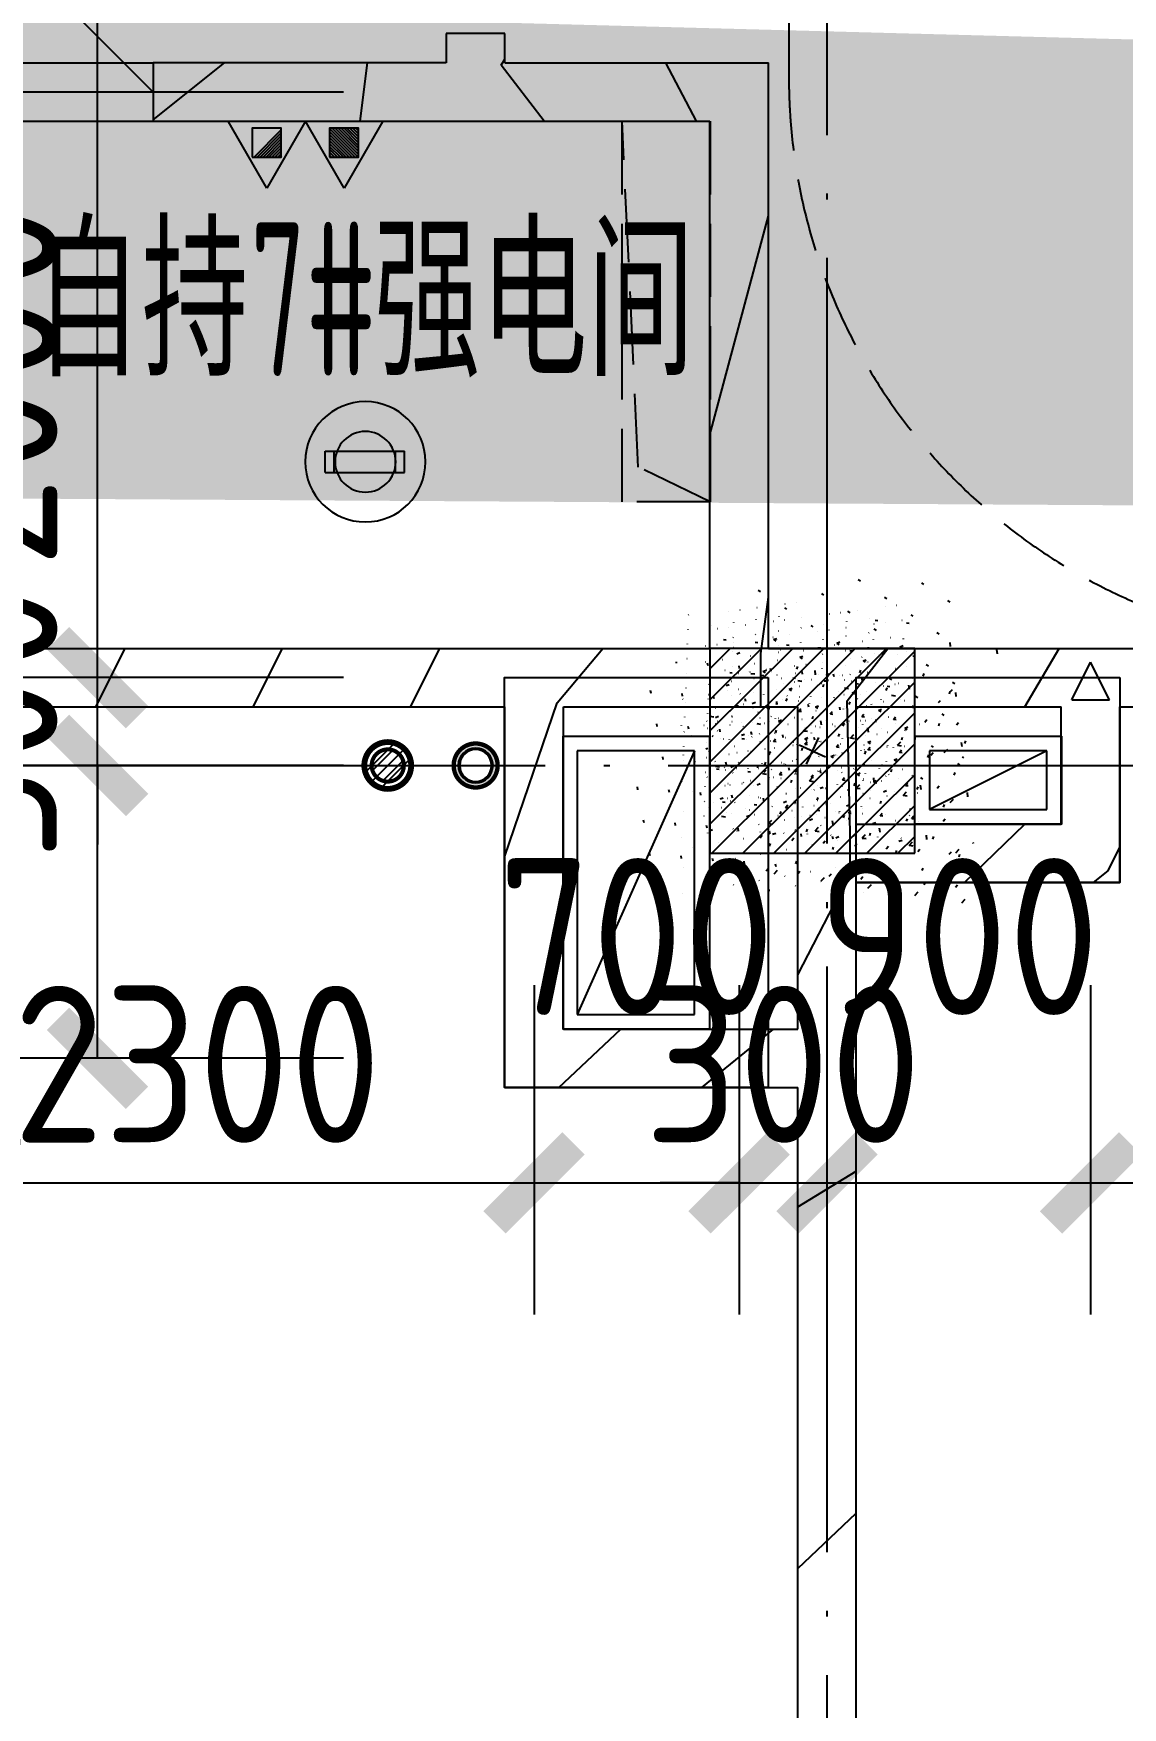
# Model space of a CAD drawing. Header units: inches. Extents: x 0 to 1813292486, y 0 to 3473589894.
# Drawn here: x 600554377 to 600558095, y 3473209201 to 3473214918 of the extents above; entities that cross this region are included whole.
import ezdxf
from ezdxf.enums import TextEntityAlignment as Align
from ezdxf.xclip import XClip

# ---------------------------------------------------------------- set-up
doc = ezdxf.new("R2010")
doc.units = ezdxf.units.IN
doc.header["$LTSCALE"] = 1000
doc.header["$MEASUREMENT"] = 0
doc.header["$XCLIPFRAME"] = 2
for name, pattern in [('AX-MALL-GIRD-200$0$DOTE', [2.4200000000000004, 2, -0.2, 0.02, -0.2]), ('AX-MALL-WALL-P02-QT$0$DASH', [0.35, 0.25, -0.1]), ('AX-MALL-WALL-P02-QT$0$DOTE', [2.4200000000000004, 2, -0.2, 0.02, -0.2]), ('EX-MALL-2F-DBKD$0$DASH', [0.35, 0.25, -0.1]), ('PX-MALL-P02-LG$0$CONTINOUS', [0])]:
    doc.linetypes.add(name, pattern=pattern)
for name, color, linetype in [('A-Anno-Note', 241, 'Continuous'), ('AX-MALL-DIM-P02$0$A-Anno-Dims', 3, 'Continuous'), ('AX-MALL-DIM-P02$0$A-Detl-Thin', 131, 'Continuous'), ('AX-MALL-GIRD-200$0$A-Grid', 222, 'AX-MALL-GIRD-200$0$DOTE'), ('AX-MALL-P02-200$0$A-Anno-Note', 241, 'Continuous'), ('AX-MALL-WALL-P02$0$A-Anno-Note', 241, 'Continuous'), ('AX-MALL-WALL-P02-QT$0$_T_S__T_ELEV_A-STRS', 7, 'Continuous'), ('AX-MALL-WALL-P02-QT$0$A-Anno-Note', 241, 'Continuous'), ('AX-MALL-WALL-P02-QT$0$A-Detl-Patt', 8, 'Continuous'), ('AX-MALL-WALL-P02-QT$0$A-Detl-Thin', 131, 'Continuous'), ('AX-MALL-WALL-P02-QT$0$A-Strs', 151, 'Continuous'), ('AX-MALL-WALL-P02-QT$0$A-Wall', 2, 'Continuous'), ('AX-MALL-WALL-P02-QT$0$A-Wall-Patt', 13, 'Continuous'), ('AX-MALL-WALL-P02-QT$0$A-Wind', 4, 'Continuous'), ('AX-MALL-WORD-P02$0$A-Anno-Note', 241, 'Continuous'), ('AX-MALL-ZTKD-P02$0$A-Anno-Note', 241, 'Continuous'), ('EX-MALL-2F-DBKD$0$0电井顶板开洞', 7, 'Continuous'), ('MX-MALL-P02-LG$0$M-VT-DUCT-FLG', 40, 'Continuous'), ('MX-MALL-P02-LG$0$M-VT-DUCT-KED', 170, 'Continuous'), ('MX-MALL-P02-LG$0$M-VT-DUCT-SAD', 90, 'Continuous'), ('PX-MALL-P02-LG$0$P-Drain-Fldr', 4, 'Continuous'), ('PX-MALL-P02-LG$0$P-Drain-Fldr-ARCH', 161, 'Continuous'), ('PX-MALL-P02-LG$0$P-Drain-Fldr-W100', 4, 'Continuous'), ('PX-MALL-P02-LG$0$P-Drain-Fldr-W50', 4, 'Continuous'), ('PX-MALL-P02-LG$0$P-Exsh', 31, 'Continuous'), ('PX-MALL-P02-LG$0$P-Pipe-Risr', 7, 'Continuous'), ('PX-MALL-P02-LG$0$P-Pipe-Risr-Arch', 6, 'Continuous'), ('PX-MALL-P02-LG$0$P-Pipe-Risr-W100', 6, 'Continuous'), ('PX-MALL-P02-LG$0$P-Pipe-Risr-W50', 6, 'Continuous'), ('PX-MALL-P02-LG$0$P-Sewr-Pipe', 123, 'PX-MALL-P02-LG$0$CONTINOUS'), ('PX-MALL-P02-LG$0$PX-DSY-一层平面图$0$PX-B-P01$0$P-Gass-Anno', 41, 'Continuous'), ('SX-MALL-WALL-L-1F~2F$0$S-COLU', 30, 'Continuous'), ('SX-MALL-WALL-L-1F~2F$0$S-PATT-WALL', 83, 'Continuous'), ('SX-MALL-WALL-L-1F~2F$0$单形心', 4, 'Continuous')]:
    doc.layers.add(name, color=color, linetype=linetype)
doc.layers.add('MX-MALL-P02-LG$0$M-AUX-TO-ARCH', color=1, linetype='Continuous', plot=False)
doc.styles.add('AX-MALL-DIM-P02$0$_TCH_DIM_T3', font='gbenor.shx')
doc.styles.add('AX-MALL-WORD-P02$0$STANDARD', font='gbenor.shx', dxfattribs={"bigfont": 'gbcbig.shx'})
doc.styles.add('PX-MALL-P02-LG$0$jzfz', font='gbenor.shx', dxfattribs={"bigfont": 'gbcbig.shx'})
doc.dimstyles.new('AX-MALL-DIM-P02$0$_TCH_ARCH&&180', dxfattribs={"dimtxt": 535.5, "dimasz": 270, "dimexe": 450, "dimexo": 450, "dimgap": 137.25, "dimtad": 1, "dimdec": 0, "dimzin": 0, "dimdsep": 46, "dimtxsty": 'AX-MALL-DIM-P02$0$_TCH_DIM_T3', "dimblk": 'AX-MALL-DIM-P02$0$_ArchTick', "dimcen": 0.09, "dimclrt": 7, "dimazin": 2, "dimtfac": 1, "dimtdec": 0, "dimtix": 1, "dimtmove": 2, "dimatfit": 3, "dimfxl": 500, "dimtolj": 1, "dimtzin": 0, "dimarcsym": 0})
pattern_1 = [(45, (0, 359.0227), (-353.55353201463, 353.55353201463), [])]

# ---------------------------------------------------------------- blocks, each defined once
blk = doc.blocks.new('AX-MALL-WORD-P02')
at = {"layer": 'AX-MALL-WORD-P02$0$A-Anno-Note', "style": 'AX-MALL-WORD-P02$0$STANDARD'}
for s, p in [('自持', (600359827.2561221, 3473082357.867791)), ('强电间', (600360911.6864264, 3473081953.885682))]:
    blk.add_text(s, height=506.3829787234042, rotation=339.5681613092015, dxfattribs=at).set_placement(p)
at = {"layer": 'AX-MALL-WORD-P02$0$A-Anno-Note', "style": 'AX-MALL-WORD-P02$0$STANDARD', "width": 0.6}
blk.add_text('7#', height=525, rotation=339.5681613092015, dxfattribs=at).set_placement((600360518.1094048, 3473082100.504671))
blk = doc.blocks.new('AX-MALL-GIRD-200')
at = {"layer": 'AX-MALL-GIRD-200$0$A-Grid'}
for p, q in [((600393760.0267293, 3473165698.299957), (600355030.4877801, 3473061734.572876)), ((600218521.0220362, 3473133579.090285), (600576417.0261351, 3473000252.327003))]:
    blk.add_line(p, q, dxfattribs=at)
blk = doc.blocks.new('AX-MALL-WALL-P02-QT$0$tj')
at = {"layer": 'AX-MALL-WALL-P02-QT$0$A-Detl-Patt'}
h = blk.add_hatch(dxfattribs=at)
h.set_pattern_fill('STEEL', color=256, scale=100.0000000000001, angle=50.43183869082386)
h.set_pattern_definition([(75.00000000004839, (-14278.19445574284, 156289.8254051208), (-153.3407249234246, 41.08752340989569), []), (75.00000000004839, (-14317.88195610046, 156358.5661673546), (-153.3407249234246, 41.08752340989569), [])])
edge = h.paths.add_edge_path()
edge.add_line((88101.273016572, 47666.64152574539), (87883.93542659283, 47459.84604215622))
edge.add_line((87883.93542659283, 47459.84604215622), (91571.54751467705, 43584.64122533798))
edge.add_arc((262949.389629302, 558937.705083496), 543101.4133620498, 251.6057364187558, 260.0288666978238)
edge.add_arc((172180.8466627672, -2862.146247219684), 27099.9982179492, 64.7128659603706, 96.9316049602786, ccw=False)
edge.add_arc((262948.9730309481, 558936.3205539446), 543099.9677998082, 261.6155114784545, 271.7251478115656)
edge.add_line((279298.9759148359, 16082.51663446426), (279298.9759315252, 16382.65274763107))
edge.add_arc((262948.9742454757, 558936.3204835369), 542799.9676941936, 261.62020364125146, 271.7261014454634, ccw=False)
edge.add_arc((172180.8456921196, -2862.14609140989), 27400.00151046549, 64.80631838577902, 96.83815911678944)
edge.add_arc((262949.394896181, 558937.7037490648), 542801.4137571028, 251.6136389015772, 260.02417327084333, ccw=False)
edge.add_line((91737.26096642017, 43845.69257831573), (88101.273016572, 47666.64152574539))
blk = doc.blocks.new('SX-MALL-WALL-L-1F~2F$0$BANWANG_XINGXIN')
at = {"color": 0}
for points in [[(0.7071067811865476, 0.7071067811865475), (-0.7071067811865477, -0.7071067811865475)], [(-0.7071067811865475, 0.7071067811865476), (0.7071067811865474, -0.7071067811865477)]]:
    blk.add_lwpolyline(points, dxfattribs=at)
blk = doc.blocks.new('SX-MALL-WALL-L-1F~2F')
at = {"layer": 'SX-MALL-WALL-L-1F~2F$0$S-PATT-WALL'}
h = blk.add_hatch(dxfattribs=at)
h.set_pattern_fill('钢筋混凝土', color=256, scale=15, pattern_type=2)
h.set_pattern_definition([(24.56816131876918, (600332848.5159376, 3473133887.589986), (-31.18316060756021, 68.21004687377882), []), (29.56816131876925, (600332848.5159376, 3473133887.589986), (97.53445422577846, -46.37920049590846), [11.25, -123.75]), (334.5681613187692, (600332848.5159376, 3473133887.589986), (19.88439775835759, 112.9961142864107), [9, -99]), (80.01956131876923, (600332856.6438087, 3473133883.725054), (117.4189029535321, 66.61682170576017), [9.5610285, -105.1713168]), (25.75236131876919, (600332858.9887226, 3473133915.702631), (141.3476152674957, -79.15081590010527), [16.87499999999951, -185.6249999999961]), (76.20376131876925, (600332870.7676862, 3473133909.106722), (182.3878362713222, 87.98253900728311), [14.3415432, -157.75695]), (330.7523613187692, (600332858.9887226, 3473133915.702631), (182.387767611897, 87.98268144025062), [13.49999999999976, -148.4999999999961]), (0.5681613187692669, (600332870.4268485, 3473133903.438077), (62.82047321120105, -87.84980446922418), [11.25, -123.75]), (305.5681613187692, (600332870.4268485, 3473133903.438077), (72.17288940056439, 89.18848105901375), [9, -99]), (51.01956131876926, (600332875.6618832, 3473133896.117257), (134.9933625470349, 1.33857134020591), [9.5610285, -105.1713168]), (17.06816131876921, (600332848.5159376, 3473133887.589986), (19.14085714793764, 46.15589493924091), [0.75, -97.8, 0.75, -100.5, 0.75, -99.375]), (347.0681613187692, (600332848.5159376, 3473133887.589986), (57.63084699394109, 41.66442757030211), [0.75, -57.3, 0.75, -95.55, 0.75, -37.875]), (307.0681613187692, (600332817.1703391, 3473133899.267141), (73.85474001336534, -31.12342331039777), [0.75, -37.5, 0.75, -117, 0.75, -155.25]), (297.0681613187692, (600332803.1140169, 3473133904.503534), (87.2164167648191, -16.46683781742514), [0.75, -48.75, 0.75, -77.69999999999999, 0.75, -110.25])])
h.paths.add_polyline_path([(600362073.6016212, 3473079781.40147), (600362317.9666032, 3473080437.363173), (600361662.0049003, 3473080681.728155), (600361417.6399182, 3473080025.766452)])
at = {"layer": 'SX-MALL-WALL-L-1F~2F$0$S-COLU'}
blk.add_lwpolyline([(600362073.6016212, 3473079781.40147), (600362317.9666032, 3473080437.363173), (600361662.0049003, 3473080681.728155), (600361417.6399182, 3473080025.766452)], close=True, dxfattribs=at)
at = {"layer": 'SX-MALL-WALL-L-1F~2F$0$单形心', "xscale": 50, "yscale": 50, "zscale": 50}
blk.add_blockref('SX-MALL-WALL-L-1F~2F$0$BANWANG_XINGXIN', (600361867.8032607, 3473080231.564812), dxfattribs=at)
blk = doc.blocks.new('SX-MALL-WALL-L-2F~3F')
ref = blk.add_blockref('SX-MALL-WALL-L-1F~2F', (0, 0))
XClip(ref).set_block_clipping_path([(600349769.7341375, 3473074679.418533), (600357001.7302529, 3473071985.287766), (600356499.8725733, 3473070638.124951), (600359302.5086629, 3473069594.060767), (600362345.1765132, 3473077761.653201), (600381551.4312518, 3473070606.759726), (600391553.7259278, 3473066880.611454), (600387749.827644, 3473056669.608357), (600391632.1759799, 3473055223.319679), (600395635.5522461, 3473065969.791956), (600406982.2408491, 3473061742.817497), (600403058.8006672, 3473051210.921831), (600412723.2437257, 3473047610.6332), (600445093.3740637, 3473134503.466942), (600393055.2444371, 3473153889.197227), (600387463.4997383, 3473138878.984498), (600380158.3525343, 3473141600.366193), (600382830.751978, 3473148774.027779), (600388210.8522022, 3473146769.782572), (600390696.2253517, 3473153441.399696), (600277474.697425, 3473195619.741203), (600273446.9822528, 3473184807.934726), (600257129.111771, 3473190886.82031), (600241575.9633431, 3473149136.690594), (600258197.8999482, 3473142944.531458), (600255239.7303221, 3473135003.762026), (600263182.3271956, 3473132044.911624), (600260741.6763649, 3473125493.34496), (600269350.4970673, 3473122286.306632), (600271511.1407766, 3473128086.235537), (600286270.1853781, 3473122588.058336), (600284109.5416689, 3473116788.129431), (600282580.7823727, 3473112684.400902), (600291840.7574171, 3473109234.788475), (600290827.7957876, 3473106515.642598), (600293360.405141, 3473105572.171298), (600294731.2544166, 3473109252.0137), (600323175.4764534, 3473098655.706329), (600321336.3302773, 3473093718.790065), (600344750.773286, 3473084996.222976), (600341987.4689643, 3473077578.540671), (600344583.6790427, 3473076611.376234), (600346015.5062013, 3473080454.904757), (600351201.5612961, 3473078522.947055)])
blk = doc.blocks.new('SX-MALL-WALL-2F~3F')
blk.add_blockref('SX-MALL-WALL-L-2F~3F', (0, 0))
blk = doc.blocks.new('MX-MALL-P02-LG$0$YHJJ-P02')
at = {"layer": 'MX-MALL-P02-LG$0$M-AUX-TO-ARCH'}
for points in [[(-36759.70911109447, -63400.04385662079), (-36759.70911622047, -64800.00015974045), (-37659.70911538601, -64800.00016212463), (-37659.7091152668, -63400.04385995865)], [(-35558.95178580284, -63400.00013828278), (-35558.95179033279, -64100.00013971329), (-36458.95178759098, -64100.00014019012), (-36458.9517891407, -63400.00014162064)], [(-36959.70911228657, -63600.04385757446), (-36959.70911169052, -64600.00016021729), (-37459.70911085606, -64600.00016212463), (-37459.70911371708, -63600.04385662079)], [(-35758.95178771019, -63600.00014019012), (-35758.95178854465, -63900.00013875961), (-36258.95178866386, -63900.00014066696), (-36258.95178949833, -63600.00013923645)]]:
    blk.add_lwpolyline(points, close=True, dxfattribs=at)
at = {"layer": 'MX-MALL-P02-LG$0$M-VT-DUCT-FLG'}
for p, q in [((-37011.46648409341, -63650.08818540585), (-37411.46648666885, -64550.08818426121)), ((-35808.95178893964, -63650.00013820804), (-36208.95178886491, -63850.00013835751))]:
    blk.add_line(p, q, dxfattribs=at)
at = {"layer": 'MX-MALL-P02-LG$0$M-VT-DUCT-KED'}
for p, q in [((-37411.46648409341, -63650.08818426121), (-37411.46648666885, -64550.08818426121)), ((-37011.46648409341, -63650.08818540585), (-37411.46648409341, -63650.08818426121)), ((-37011.46648666885, -64550.08818540585), (-37011.46648409341, -63650.08818540585)), ((-35808.95178893964, -63650.00013820804), (-36208.95178893964, -63650.00013835751)), ((-36208.95178893964, -63650.00013835751), (-36208.95178886491, -63850.00013835751)), ((-35808.95178886491, -63850.00013820804), (-35808.95178893964, -63650.00013820804)), ((-36208.95178886491, -63850.00013835751), (-35808.95178886491, -63850.00013820804)), ((-37411.46648666885, -64550.08818426121), (-37011.46648666885, -64550.08818540585))]:
    blk.add_line(p, q, dxfattribs=at)
blk = doc.blocks.new('MX-MALL-P02-LG')
at = {"layer": 'MX-MALL-P02-LG$0$M-VT-DUCT-SAD', "rotation": 339.5681613187875}
blk.add_blockref('MX-MALL-P02-LG$0$YHJJ-P02', (600418393.5374048, 3473127097.242905), dxfattribs=at)
blk = doc.blocks.new('EX-MALL-2F-DBKD')
at = {"layer": 'EX-MALL-2F-DBKD$0$0电井顶板开洞', "linetype": 'EX-MALL-2F-DBKD$0$DASH'}
blk.add_lwpolyline([(600361556.1605457, 3473081254.776308), (600362009.9816103, 3473082472.990757), (600362291.1080228, 3473082368.26282), (600361837.2869573, 3473081150.048372)], close=True, dxfattribs=at)
blk.add_lwpolyline([(600361837.2869573, 3473081150.048372), (600361649.3464652, 3473081347.395862), (600362009.9816103, 3473082472.990757)], dxfattribs=at)
blk = doc.blocks.new('AX-MALL-WALL-P02-QT$0$$DorLib2D$00000114')
at = {"color": 0}
blk.add_line((0.4999999999999964, 3.552713678800501e-15), (-0.2071067811864751, 0.7071067811864857), dxfattribs=at)
blk.add_arc((0.5000000000013856, -1.154631945610163e-12), 1.000000000001696, 135, 180, dxfattribs=at)
blk = doc.blocks.new('AX-MALL-WALL-P02-QT')
at = {"layer": 'AX-MALL-WALL-P02-QT$0$A-Wall-Patt'}
h = blk.add_hatch(dxfattribs=at)
h.set_pattern_fill('普通砖', color=256, scale=200, style=0)
h.set_pattern_definition(pattern_1)
h.paths.add_polyline_path([(600361516.8112359, 3473082870.088006), (600360579.7230879, 3473083219.180838), (600360509.9045217, 3473083031.763209), (600361540.7014842, 3473082647.761094), (600361587.2471951, 3473082772.706179)])
h = blk.add_hatch(dxfattribs=at)
h.set_pattern_fill('普通砖', color=256, scale=200, style=0)
h.set_pattern_definition(pattern_1)
h.paths.add_polyline_path([(600361704.2288651, 3473082800.26944), (600361739.1381481, 3473082893.978254), (600361551.7205188, 3473082963.79682), (600361516.8112359, 3473082870.088006), (600361587.2471951, 3473082772.70618)])
h = blk.add_hatch(dxfattribs=at)
h.set_pattern_fill('普通砖', color=256, scale=200, style=0)
h.set_pattern_definition(pattern_1)
h.paths.add_polyline_path([(600361587.2471951, 3473082772.70618), (600361540.7014842, 3473082647.761094), (600362290.3720014, 3473082368.486828), (600362547.608197, 3473082486.085891), (600361704.2288651, 3473082800.26944)])
h = blk.add_hatch(dxfattribs=at)
h.set_pattern_fill('普通砖', color=256, scale=200, style=0)
h.set_pattern_definition(pattern_1)
h.paths.add_polyline_path([(600361732.4408631, 3473080584.346337), (600361849.4225332, 3473080611.909597), (600362547.608197, 3473082486.085891), (600362290.3720014, 3473082368.486828), (600361662.0049039, 3473080681.728163)])
h = blk.add_hatch(dxfattribs=at)
h.set_pattern_fill('普通砖', color=256, scale=200, style=0)
h.set_pattern_definition(pattern_1)
h.paths.add_polyline_path([(600358921.176423, 3473081631.624832), (600358874.6307119, 3473081506.679746), (600360936.224635, 3473080738.675516), (600361053.206305, 3473080766.238776), (600361099.7520158, 3473080891.183862), (600359038.158093, 3473081659.188092)])
h = blk.add_hatch(dxfattribs=at)
h.set_pattern_fill('普通砖', color=256, scale=200, style=0)
h.set_pattern_definition(pattern_1)
h.paths.add_polyline_path([(600361053.206305, 3473080766.238776), (600361123.6422642, 3473080668.85695), (600361685.8951526, 3473080459.401251), (600361732.4408631, 3473080584.346337), (600361662.0049039, 3473080681.728163), (600361099.7520158, 3473080891.183862)])
h = blk.add_hatch(dxfattribs=at)
h.set_pattern_fill('普通砖', color=256, scale=200, style=0)
h.set_pattern_definition(pattern_1)
h.paths.add_polyline_path([(600360482.4039514, 3473079520.460919), (600360739.6401469, 3473079638.059982), (600361123.6422642, 3473080668.85695), (600361053.206305, 3473080766.238776), (600360936.224635, 3473080738.675516)])
h = blk.add_hatch(dxfattribs=at)
h.set_pattern_fill('普通砖', color=256, scale=200, style=0)
h.set_pattern_definition(pattern_1)
h.paths.add_polyline_path([(600361732.4408633, 3473080584.346337), (600361685.8951526, 3473080459.401251), (600361873.3127817, 3473080389.582685), (600361990.2944517, 3473080417.145945), (600362036.8401626, 3473080542.091031), (600361849.4225332, 3473080611.909597)])
h = blk.add_hatch(dxfattribs=at)
h.set_pattern_fill('普通砖', color=256, scale=200, style=0)
h.set_pattern_definition(pattern_1)
h.paths.add_polyline_path([(600361990.2944517, 3473080417.145945), (600362060.7304109, 3473080319.764118), (600362716.6921138, 3473080075.399136), (600362833.6737839, 3473080102.962396), (600362880.2194948, 3473080227.907482), (600362036.8401626, 3473080542.091031)])
h = blk.add_hatch(dxfattribs=at)
h.set_pattern_fill('普通砖', color=256, scale=200, style=0)
h.set_pattern_definition(pattern_1)
h.paths.add_polyline_path([(600361823.7114488, 3473079874.492892), (600361921.093275, 3473079944.928851), (600362060.7304109, 3473080319.764118), (600361990.2944517, 3473080417.145944), (600361873.3127817, 3473080389.582685), (600361698.7663627, 3473079921.038603)])
h = blk.add_hatch(dxfattribs=at)
h.set_pattern_fill('普通砖', color=256, scale=200, style=0)
h.set_pattern_definition(pattern_1)
h.paths.add_polyline_path([(600362833.6737839, 3473080102.962396), (600362904.109743, 3473080005.58057), (600365809.0829984, 3473078923.392792), (600365926.0646685, 3473078950.956051), (600365972.6103793, 3473079075.901138), (600362880.2194948, 3473080227.907482)])
h = blk.add_hatch(dxfattribs=at)
h.set_pattern_fill('普通砖', color=256, scale=200, style=0)
h.set_pattern_definition(pattern_1)
h.paths.add_polyline_path([(600362577.0549772, 3473079700.563867), (600362694.6540399, 3473079443.327671), (600362904.109743, 3473080005.58057), (600362833.6737839, 3473080102.962396), (600362716.6921138, 3473080075.399136)])
h = blk.add_hatch(dxfattribs=at)
h.set_pattern_fill('普通砖', color=256, scale=200, style=0)
h.set_pattern_definition(pattern_1)
h.paths.add_polyline_path([(600361516.8739237, 3473079241.804045), (600361641.8190099, 3473079195.258334), (600361851.2747087, 3473079757.511221), (600361823.7114488, 3473079874.492892), (600361698.7663625, 3473079921.038603), (600361489.3106636, 3473079358.785715)])
h = blk.add_hatch(dxfattribs=at)
h.set_pattern_fill('普通砖', color=256, scale=200, style=0)
h.set_pattern_definition(pattern_1)
h.paths.add_polyline_path([(600361823.7114488, 3473079874.492892), (600361851.2747087, 3473079757.511221), (600362694.6540399, 3473079443.327671), (600362577.0549772, 3473079700.563867), (600361921.093275, 3473079944.928851)])
h = blk.add_hatch(dxfattribs=at)
h.set_pattern_fill('普通砖', color=256, scale=200, style=0)
h.set_pattern_definition(pattern_1)
h.paths.add_polyline_path([(600360739.6401469, 3473079638.059982), (600360482.4039514, 3473079520.460919), (600361419.4920974, 3473079171.368085), (600361516.8739237, 3473079241.804045), (600361489.3106636, 3473079358.785715)])
h = blk.add_hatch(dxfattribs=at)
h.set_pattern_fill('普通砖', color=256, scale=200, style=0)
h.set_pattern_definition(pattern_1)
h.paths.add_polyline_path([(600358393.2875501, 3473070768.940018), (600358509.9758825, 3473070788.288022), (600361641.8190098, 3473079195.258334), (600361516.8739237, 3473079241.804045), (600361419.4920974, 3473079171.368085), (600358328.0070646, 3473070872.733117)])
at = {"layer": 'AX-MALL-WALL-P02-QT$0$_T_S__T_ELEV_A-STRS', "linetype": 'AX-MALL-WALL-P02-QT$0$DOTE', "const_width": 150}
blk.add_lwpolyline([(600234247.8536268, 3473153011.494684), (600262405.5662599, 3473142521.920496), (600259473.1864733, 3473134650.380063), (600277652.6965212, 3473127877.979127), (600276745.0551592, 3473125441.549947), (600276745.055159, 3473125441.549947), (600276046.8694955, 3473123567.373652), (600279607.804453, 3473122240.820894), (600279607.8044529, 3473122240.820893), (600286917.0919989, 3473119517.896807), (600286114.1784856, 3473117362.594068), (600305090.2134603, 3473110293.464231), (600303222.5668081, 3473105280.042639), (600316013.8200127, 3473100514.925489), (600314879.2683095, 3473097469.389009), (600322235.4102613, 3473094729.010282), (600324225.2394023, 3473100070.412719), (600344138.3625215, 3473092652.190045), (600342323.0797966, 3473087779.331682), (600442122.9674294, 3473050600.945104)], dxfattribs=at)
at = {"layer": 'AX-MALL-WALL-P02-QT$0$A-Strs', "linetype": 'AX-MALL-WALL-P02-QT$0$DASH'}
blk.add_lwpolyline([(600365173.6211882, 3473083748.803452, 0.4142135621634755), (600362665.5682957, 3473082602.212592), (600362595.74973, 3473082414.794962, 0.4142135621629859), (600363742.3405868, 3473079906.742069, 0.4142135621629859)], format="xyb", dxfattribs=at)
at = {"layer": 'AX-MALL-WALL-P02-QT$0$A-Wall'}
for p, q in [((600360579.7230879, 3473083219.180838), (600360509.9045217, 3473083031.763209)), ((600361516.8112359, 3473082870.088006), (600360579.7230879, 3473083219.180838)), ((600360509.9045217, 3473083031.763209), (600361540.7014842, 3473082647.761094)), ((600361551.7205188, 3473082963.79682), (600361516.8112359, 3473082870.088006)), ((600361739.1381481, 3473082893.978254), (600361551.7205188, 3473082963.79682)), ((600361704.2288651, 3473082800.26944), (600361739.1381481, 3473082893.978254)), ((600361704.2288651, 3473082800.26944), (600362547.608197, 3473082486.085891)), ((600361540.7014842, 3473082647.761094), (600362290.3720014, 3473082368.486828)), ((600361849.4225332, 3473080611.909597), (600362547.608197, 3473082486.085891)), ((600361662.0049039, 3473080681.728163), (600362290.3720014, 3473082368.486828)), ((600359038.158093, 3473081659.188092), (600361099.7520158, 3473080891.183862)), ((600358874.6307119, 3473081506.679746), (600360936.224635, 3473080738.675516)), ((600361099.7520158, 3473080891.183862), (600361662.0049039, 3473080681.728163)), ((600360482.4039514, 3473079520.460919), (600360936.224635, 3473080738.675516)), ((600360739.6401469, 3473079638.059982), (600361123.6422642, 3473080668.85695)), ((600361123.6422642, 3473080668.85695), (600361685.8951526, 3473080459.401251)), ((600361849.4225332, 3473080611.909597), (600362036.8401626, 3473080542.091031)), ((600362036.8401626, 3473080542.091031), (600362880.2194948, 3473080227.907482)), ((600361685.8951526, 3473080459.401251), (600361873.3127817, 3473080389.582685)), ((600361698.7663627, 3473079921.038603), (600361873.3127817, 3473080389.582685)), ((600361921.093275, 3473079944.928851), (600362060.7304109, 3473080319.764118)), ((600362060.7304109, 3473080319.764118), (600362716.6921138, 3473080075.399136)), ((600362880.2194948, 3473080227.907482), (600365972.6103793, 3473079075.901138)), ((600362577.0549772, 3473079700.563867), (600362716.6921138, 3473080075.399136)), ((600362694.6540399, 3473079443.327671), (600362904.109743, 3473080005.58057)), ((600362904.109743, 3473080005.58057), (600365809.0829984, 3473078923.392792)), ((600361489.3106636, 3473079358.785715), (600361698.7663625, 3473079921.038603)), ((600361921.093275, 3473079944.928851), (600362577.0549772, 3473079700.563867)), ((600361641.8190099, 3473079195.258334), (600361851.2747087, 3473079757.511221)), ((600361851.2747087, 3473079757.511221), (600362694.6540399, 3473079443.327671)), ((600360739.6401469, 3473079638.059982), (600361489.3106636, 3473079358.785715)), ((600360482.4039514, 3473079520.460919), (600361419.4920974, 3473079171.368085)), ((600358328.0070646, 3473070872.733117), (600361419.4920974, 3473079171.368085)), ((600358509.9758825, 3473070788.288022), (600361641.8190098, 3473079195.258334))]:
    blk.add_line(p, q, dxfattribs=at)
at = {"layer": 'AX-MALL-WALL-P02-QT$0$A-Wind'}
for p, q in [((600359830.0525706, 3473083498.455103), (600360579.723088, 3473083219.180838)), ((600359760.2340043, 3473083311.037474), (600360509.9045217, 3473083031.763209))]:
    blk.add_line(p, q, dxfattribs=at)
at = {"layer": 'AX-MALL-WALL-P02-QT$0$A-Anno-Note'}
blk.add_blockref('EX-MALL-2F-DBKD', (0, 0), dxfattribs=at)
at = {"layer": 'AX-MALL-WALL-P02-QT$0$A-Detl-Thin'}
for name in ['MX-MALL-P02-LG', 'SX-MALL-WALL-2F~3F']:
    blk.add_blockref(name, (0, 0), dxfattribs=at)
at = {"layer": 'AX-MALL-WALL-P02-QT$0$A-Detl-Thin', "rotation": 339.5681613091762}
blk.add_blockref('AX-MALL-WALL-P02-QT$0$tj', (600144118.6961328, 3473128496.287411), dxfattribs=at)
at = {"layer": 'AX-MALL-WALL-P02-QT$0$A-Wind'}
blk.add_blockref('AX-MALL-GIRD-200', (0, 0), dxfattribs=at)
at = {"layer": 'AX-MALL-WALL-P02-QT$0$A-Wind', "xscale": 800, "yscale": 800, "zscale": 200, "rotation": 339.5681613187875}
blk.add_blockref('AX-MALL-WALL-P02-QT$0$$DorLib2D$00000114', (600360169.9785461, 3473083265.109156), dxfattribs=at)
blk = doc.blocks.new('AX-MALL-WALL-P02')
at = {"layer": 'AX-MALL-WALL-P02$0$A-Anno-Note'}
blk.add_blockref('AX-MALL-WORD-P02', (0, 0), dxfattribs=at)
blk.add_blockref('AX-MALL-WALL-P02-QT', (0, 0), dxfattribs=at)
blk = doc.blocks.new('PX-MALL-P02-LG$0$PX-DSY-一层平面图$0$PX-B-P01$0$A$C3BA02923')
for p, q in [((-205.0528028229019, 54.52846630102431), (200.4903818683233, 54.52846630105341)), ((-205.0528028229019, 54.52846630102431), (-205.0528028229019, -54.52846630098065)), ((-158.9956803772366, 54.52846630102431), (-158.9956803772366, -54.52846630098065)), ((154.4332594227744, 54.52846630102431), (154.4332594227744, -54.52846630098065)), ((200.4903818683233, 54.52846630105341), (200.4903818685561, -54.52846630105341)), ((-205.0528028229019, -54.52846630098065), (200.4903818685561, -54.52846630105341))]:
    blk.add_line(p, q)
for radius in [308.1916796825826, 155.3229930804212]:
    blk.add_circle((0, 0), radius)
blk = doc.blocks.new('PX-MALL-P02-LG$0$P-Risr')
at = {"layer": 'PX-MALL-P02-LG$0$P-Pipe-Risr-W50'}
h = blk.add_hatch(color=0, dxfattribs=at)
edge = h.paths.add_edge_path()
edge.add_ellipse((0, 0), major_axis=(47.05795628796547, 47.05795628796547), ratio=0.9999999999999695, start_angle=225.0000000000009, end_angle=405.0000000000009, ccw=False)
edge.add_ellipse((0, 0), major_axis=(47.05795628796764, 47.05795628796764), ratio=0.9999999999998785, start_angle=133.9675974886221, end_angle=225.0000000000035, ccw=False)
edge.add_line((-66.53919663240958, 1.199087783927098), (-54.4367953546693, 1.199087783927098))
edge.add_ellipse((0, 0), major_axis=(-38.50196423560672, 38.50196423560672), ratio=0.9999999999999859, start_angle=43.73814098242129, end_angle=134.9999999999996)
edge.add_ellipse((0, 0), major_axis=(38.50196423561096, 38.50196423561096), ratio=0.9999999999998216, start_angle=225.0000000000051, end_angle=405.0000000000051)
edge.add_ellipse((0, 0), major_axis=(38.50196423560679, 38.50196423560679), ratio=0.9999999999999831, start_angle=45.00000000000048, end_angle=133.7381409824204)
edge.add_line((-54.43679535467527, 1.199087783927098), (-66.53919663241555, 1.199087783927098))
edge.add_ellipse((0, 0), major_axis=(-47.05795628796762, 47.05795628796762), ratio=0.9999999999998742, start_angle=-45.00000000000358, end_angle=43.967597488629224, ccw=False)
at = {"layer": 'PX-MALL-P02-LG$0$P-Pipe-Risr-Arch', "ltscale": 0.7}
blk.add_circle((0, 0), 59.29000000000001, dxfattribs=at)
at = {"layer": 'PX-MALL-P02-LG$0$P-Pipe-Risr-W100', "color": 0, "const_width": 15}
blk.add_lwpolyline([(-75, 0, 1), (75, 0, 1)], format="xyb", close=True, dxfattribs=at)
at = {"layer": 'PX-MALL-P02-LG$0$P-Pipe-Risr-W50'}
blk.add_circle((0, 0), 54.45000000000001, dxfattribs=at)
at = {"layer": 'PX-MALL-P02-LG$0$P-Pipe-Risr', "style": 'PX-MALL-P02-LG$0$jzfz', "width": 0.6, "flags": 1}
for tag, p in [('SYS-MARK', (0.3310501334344735, -45.65933377496549)), ('RANGE', (0.3337570973526454, -45.67887874227017))]:
    blk.add_attdef(tag, text='', height=0.015625, dxfattribs=at).set_placement(p, align=Align.MIDDLE)
blk = doc.blocks.new('PX-MALL-P02-LG$0$A$C5A9C1854')
at = {"layer": 'PX-MALL-P02-LG$0$P-Drain-Fldr-W50', "ltscale": 0.7}
for p, q in [((16.81565596797736, -52.36634142627008), (-52.36634142621187, 16.81565596791916)), ((38.89087296527578, -38.89087296521757), (-38.89087296527578, 38.89087296521757)), ((52.36634142632829, -16.81565596791916), (-16.81565596786095, 52.36634142627008))]:
    blk.add_line(p, q, dxfattribs=at)
at = {"layer": 'PX-MALL-P02-LG$0$P-Drain-Fldr-W50', "ltscale": 0.7, "const_width": 13.75}
blk.add_lwpolyline([(-54.99999999994179, 0, 1), (55.00000000005821, 0, 1)], format="xyb", close=True, dxfattribs=at)
blk = doc.blocks.new('PX-MALL-P02-LG$0$A$C7D2520B3')
at = {"layer": 'PX-MALL-P02-LG$0$P-Drain-Fldr', "ltscale": 0.7}
for p, q in [((58.33630944791366, -58.33630944788456), (-58.33630944791366, 58.33630944788456)), ((78.54951213949244, -25.22348395187873), (-25.22348395179142, 78.54951213940512)), ((25.22348395196605, -78.54951213940512), (-78.54951213931781, 25.22348395187873))]:
    blk.add_line(p, q, dxfattribs=at)
at = {"layer": 'PX-MALL-P02-LG$0$P-Drain-Fldr', "ltscale": 0.7, "const_width": 20}
blk.add_lwpolyline([(5.820766091346741e-11, -80, 1), (5.820766091346741e-11, 80, 1)], format="xyb", close=True, dxfattribs=at)
blk = doc.blocks.new('PX-MALL-P02-LG$0$A$C2257314B')
at = {"layer": 'PX-MALL-P02-LG$0$P-Drain-Fldr-ARCH', "ltscale": 0.7}
for p, q in [((16.81565596797736, -52.36634142627008), (-52.36634142621187, 16.81565596791916)), ((38.89087296527578, -38.89087296521757), (-38.89087296527578, 38.89087296521757)), ((52.36634142632829, -16.81565596791916), (-16.81565596786095, 52.36634142627008))]:
    blk.add_line(p, q, dxfattribs=at)
for start, end in [(0, 180), (180, 0)]:
    blk.add_arc((5.820766091346741e-11, -1.77635683940025e-15), 55, start, end, dxfattribs=at)
blk = doc.blocks.new('PX-MALL-P02-LG$0$P-Drain-Fldr')
blk.add_blockref('PX-MALL-P02-LG$0$A$C2257314B', (0, 0))
at = {"layer": 'PX-MALL-P02-LG$0$P-Drain-Fldr-W100'}
blk.add_blockref('PX-MALL-P02-LG$0$A$C7D2520B3', (0, 0), dxfattribs=at)
at = {"layer": 'PX-MALL-P02-LG$0$P-Drain-Fldr-W50'}
blk.add_blockref('PX-MALL-P02-LG$0$A$C5A9C1854', (0, 0), dxfattribs=at)
blk = doc.blocks.new('PX-MALL-P02-LG$0$MHQ')
at = {"layer": 'PX-MALL-P02-LG$0$P-Exsh', "ltscale": 0.7}
h = blk.add_hatch(dxfattribs=at)
h.set_pattern_fill('ANSI31', color=256, scale=25, style=0)
h.set_pattern_definition([(45, (-160019.2306599375, -42228.3236173685), (-28.0633003783411, 28.0633003783411), [])])
h.paths.add_polyline_path([(-75.0000000015425, 185.1731819980414), (75, 185.1731819980414), (75, 35.17318199802685), (-75.0000000015425, 35.17318199802685)])
for points in [[(0, 346.4101615137042), (-200, -1.455191522836685e-11), (200, -1.455191522836685e-11)], [(0, 346.4101615137042), (-200, -1.455191522836685e-11), (200, -1.455191522836685e-11)], [(0, 346.4101615137042), (-200, -1.455191522836685e-11), (200, -1.455191522836685e-11)], [(-75.0000000015425, 185.1731819980414), (75, 185.1731819980414), (75, 35.17318199802685), (-75.0000000015425, 35.17318199802685)]]:
    blk.add_lwpolyline(points, close=True, dxfattribs=at)
blk = doc.blocks.new('PX-MALL-P02-LG$0$A$C301F1425')
at = {"layer": 'PX-MALL-P02-LG$0$P-Exsh', "ltscale": 0.7}
for p in [(-200, 1.455191522836685e-11), (200, 1.455191522836685e-11)]:
    blk.add_blockref('PX-MALL-P02-LG$0$MHQ', p, dxfattribs=at)
blk = doc.blocks.new('PX-MALL-P02-LG')
at = {"xscale": -0.6600000001490225, "yscale": 0.6600000001490227, "zscale": 0.6600000001490114, "rotation": 159.5681616512896}
blk.add_blockref('PX-MALL-P02-LG$0$A$C301F1425', (600360996.9033446, 3473082850.341859), dxfattribs=at)
at = {"layer": 'PX-MALL-P02-LG$0$P-Drain-Fldr', "xscale": -1, "rotation": 339.5681616654711}
blk.add_blockref('PX-MALL-P02-LG$0$P-Drain-Fldr', (600360492.1056848, 3473080690.654456), dxfattribs=at)
at = {"layer": 'PX-MALL-P02-LG$0$P-Sewr-Pipe', "ltscale": 0.7, "xscale": -0.9999999999999999, "rotation": 69.5681616654712}
blk.add_blockref('PX-MALL-P02-LG$0$P-Risr', (600360773.2321751, 3473080585.926731), dxfattribs=at)
at = {"layer": 'PX-MALL-P02-LG$0$PX-DSY-一层平面图$0$PX-B-P01$0$P-Gass-Anno', "xscale": -0.6666666666666912, "yscale": 0.6666666666666912, "zscale": 0.6666666666666665, "rotation": 159.5681613098035}
blk.add_blockref('PX-MALL-P02-LG$0$PX-DSY-一层平面图$0$PX-B-P01$0$A$C3BA02923', (600360782.5445895, 3473081689.244287, -1.308702143790567e-07), dxfattribs=at)
blk = doc.blocks.new('AX-MALL-ZTKD-P02')
at = {"layer": 'AX-MALL-ZTKD-P02$0$A-Anno-Note'}
blk.add_blockref('AX-MALL-GIRD-200', (0, 0), dxfattribs=at)
blk = doc.blocks.new('AX-MALL-DIM-P02$0$_ArchTick')
at = {"color": 0, "linetype": 'ByBlock', "const_width": 0.4}
blk.add_lwpolyline([(-0.5, -0.5), (0.5, 0.5)], dxfattribs=at)
blk = doc.blocks.new('*D712')
at = {"layer": 'AX-MALL-DIM-P02$0$A-Anno-Dims', "color": 0, "lineweight": -2, "transparency": 16777216}
for p, q in [((600358542.9924998, 3473080616.445976), (600358150.0691376, 3473079561.701267)), ((600358307.1609149, 3473079983.390932), (600360462.4636524, 3473079180.477401)), ((600360698.2952373, 3473079813.532445), (600360305.371875, 3473078758.787736))]:
    blk.add_line(p, q, dxfattribs=at)
at = {"layer": 'AX-MALL-DIM-P02$0$A-Anno-Dims', "color": 0, "lineweight": -2, "transparency": 16777216, "xscale": 270, "yscale": 270, "zscale": 270}
for p, rotation in [((600358307.1609149, 3473079983.390932), 159.5681608901709), ((600360462.4636524, 3473079180.477401), 339.5681608901709)]:
    blk.add_blockref('AX-MALL-DIM-P02$0$_ArchTick', p, dxfattribs=dict(at, rotation=rotation))
at = {"layer": 'AX-MALL-DIM-P02$0$A-Anno-Dims', "color": 7, "transparency": 16777216, "insert": (600359526.1948833, 3473079961.454865), "char_height": 535.5, "attachment_point": 5, "rotation": 339.5681608901709, "style": 'AX-MALL-DIM-P02$0$_TCH_DIM_T3'}
blk.add_mtext('\\A1;2300', dxfattribs=at)
blk = doc.blocks.new('*D713')
at = {"layer": 'AX-MALL-DIM-P02$0$A-Anno-Dims', "color": 0, "lineweight": -2, "transparency": 16777216}
for p, q in [((600360698.2952373, 3473079813.532445), (600360305.3718748, 3473078758.787735)), ((600361354.256932, 3473079569.167461), (600360961.3335693, 3473078514.42275)), ((600360462.4636521, 3473079180.4774), (600361118.4253466, 3473078936.112415))]:
    blk.add_line(p, q, dxfattribs=at)
at = {"layer": 'AX-MALL-DIM-P02$0$A-Anno-Dims', "color": 0, "lineweight": -2, "transparency": 16777216, "xscale": 270, "yscale": 270, "zscale": 270}
for p, rotation in [((600360462.4636521, 3473079180.4774), 159.5681608906669), ((600361118.4253466, 3473078936.112415), 339.5681608906668)]:
    blk.add_blockref('AX-MALL-DIM-P02$0$_ArchTick', p, dxfattribs=dict(at, rotation=rotation))
at = {"layer": 'AX-MALL-DIM-P02$0$A-Anno-Dims', "color": 7, "transparency": 16777216, "insert": (600361084.206123, 3473079846.854582), "char_height": 535.5, "attachment_point": 5, "rotation": 339.56816089066683, "style": 'AX-MALL-DIM-P02$0$_TCH_DIM_T3'}
blk.add_mtext('\\A1;700', dxfattribs=at)
blk = doc.blocks.new('*D714')
at = {"layer": 'AX-MALL-DIM-P02$0$A-Anno-Dims', "color": 0, "lineweight": -2, "transparency": 16777216}
for p, q in [((600361354.2569321, 3473079569.167461), (600360961.3335694, 3473078514.422751)), ((600361635.383385, 3473079464.439606), (600361242.4600224, 3473078409.694896)), ((600361118.4253467, 3473078936.112416), (600360865.4115479, 3473079030.367483)), ((600361118.4253467, 3473078936.112416), (600361399.5517998, 3473078831.384561)), ((600361399.5517998, 3473078831.384561), (600361652.5655987, 3473078737.129495))]:
    blk.add_line(p, q, dxfattribs=at)
at = {"layer": 'AX-MALL-DIM-P02$0$A-Anno-Dims', "color": 0, "lineweight": -2, "transparency": 16777216, "xscale": 270, "yscale": 270, "zscale": 270}
for p, rotation in [((600361118.4253467, 3473078936.112416), 339.5681608817184), ((600361399.5517998, 3473078831.384561), 159.5681608817184)]:
    blk.add_blockref('AX-MALL-DIM-P02$0$_ArchTick', p, dxfattribs=dict(at, rotation=rotation))
at = {"layer": 'AX-MALL-DIM-P02$0$A-Anno-Dims', "color": 7, "transparency": 16777216, "insert": (600361400.3711729, 3473079263.269187), "char_height": 535.5, "attachment_point": 5, "rotation": 339.5681608817184, "style": 'AX-MALL-DIM-P02$0$_TCH_DIM_T3'}
blk.add_mtext('\\A1;300', dxfattribs=at)
blk = doc.blocks.new('*D715')
at = {"layer": 'AX-MALL-DIM-P02$0$A-Anno-Dims', "color": 0, "lineweight": -2, "transparency": 16777216}
for p, q in [((600361635.3833851, 3473079464.439606), (600361242.4600223, 3473078409.694896)), ((600362478.7627119, 3473079150.256052), (600362085.8393492, 3473078095.511342)), ((600361399.5517997, 3473078831.384561), (600362242.9311265, 3473078517.201007))]:
    blk.add_line(p, q, dxfattribs=at)
at = {"layer": 'AX-MALL-DIM-P02$0$A-Anno-Dims', "color": 0, "lineweight": -2, "transparency": 16777216, "xscale": 270, "yscale": 270, "zscale": 270}
for p, rotation in [((600361399.5517997, 3473078831.384561), 159.5681608855207), ((600362242.9311265, 3473078517.201007), 339.5681608855207)]:
    blk.add_blockref('AX-MALL-DIM-P02$0$_ArchTick', p, dxfattribs=dict(at, rotation=rotation))
at = {"layer": 'AX-MALL-DIM-P02$0$A-Anno-Dims', "color": 7, "transparency": 16777216, "insert": (600362115.0030863, 3473079462.852457), "char_height": 535.5, "attachment_point": 5, "rotation": 339.56816088552074, "style": 'AX-MALL-DIM-P02$0$_TCH_DIM_T3'}
blk.add_mtext('\\A1;900', dxfattribs=at)
blk = doc.blocks.new('*D716')
at = {"layer": 'AX-MALL-DIM-P02$0$A-Anno-Dims', "color": 0, "lineweight": -2, "transparency": 16777216}
for p, q in [((600362478.7627119, 3473079150.256051), (600362085.8393494, 3473078095.511342)), ((600362242.9311267, 3473078517.201007), (600365335.3220073, 3473077365.194638)), ((600365571.1535925, 3473077998.249682), (600365178.23023, 3473076943.504973))]:
    blk.add_line(p, q, dxfattribs=at)
at = {"layer": 'AX-MALL-DIM-P02$0$A-Anno-Dims', "color": 0, "lineweight": -2, "transparency": 16777216, "xscale": 270, "yscale": 270, "zscale": 270}
for p, rotation in [((600362242.9311267, 3473078517.201007), 159.5681608867709), ((600365335.3220073, 3473077365.194638), 339.5681608867709)]:
    blk.add_blockref('AX-MALL-DIM-P02$0$_ArchTick', p, dxfattribs=dict(at, rotation=rotation))
at = {"layer": 'AX-MALL-DIM-P02$0$A-Anno-Dims', "color": 7, "transparency": 16777216, "insert": (600363930.5091666, 3473078320.718521), "char_height": 535.5, "attachment_point": 5, "rotation": 339.56816088677084, "style": 'AX-MALL-DIM-P02$0$_TCH_DIM_T3'}
blk.add_mtext('\\A1;3300', dxfattribs=at)
blk = doc.blocks.new('*D726')
at = {"layer": 'AX-MALL-DIM-P02$0$A-Anno-Dims', "color": 0, "lineweight": -2, "transparency": 16777216}
for p, q in [((600360351.0075896, 3473080743.258944), (600359142.0013603, 3473081193.64924)), ((600359214.5981922, 3473080099.469311), (600359563.6910264, 3473081036.557466)), ((600360001.9147555, 3473079806.170789), (600358792.9085261, 3473080256.561085))]:
    blk.add_line(p, q, dxfattribs=at)
at = {"layer": 'AX-MALL-DIM-P02$0$A-Anno-Dims', "color": 0, "lineweight": -2, "transparency": 16777216, "xscale": 270, "yscale": 270, "zscale": 270}
for p, rotation in [((600359563.6910264, 3473081036.557466), 69.56816132621964), ((600359214.5981922, 3473080099.469311), 249.5681613262196)]:
    blk.add_blockref('AX-MALL-DIM-P02$0$_ArchTick', p, dxfattribs=dict(at, rotation=rotation))
at = {"layer": 'AX-MALL-DIM-P02$0$A-Anno-Dims', "color": 7, "transparency": 16777216, "insert": (600358467.4902849, 3473079615.053851), "char_height": 535.5, "attachment_point": 5, "rotation": 69.56816132621964, "style": 'AX-MALL-DIM-P02$0$_TCH_DIM_T3'}
blk.add_mtext('\\A1;1000', dxfattribs=at)
blk = doc.blocks.new('*D727')
at = {"layer": 'AX-MALL-DIM-P02$0$A-Anno-Dims', "color": 0, "lineweight": -2, "transparency": 16777216}
for p, q in [((600359668.4188752, 3473081317.683909), (600359762.6739397, 3473081570.697709)), ((600360455.7354386, 3473081024.385387), (600359246.7292092, 3473081474.775683)), ((600359563.6910264, 3473081036.557467), (600359668.4188752, 3473081317.683909)), ((600360351.0075898, 3473080743.258945), (600359142.0013604, 3473081193.64924)), ((600359563.6910264, 3473081036.557467), (600359469.435962, 3473080783.543667))]:
    blk.add_line(p, q, dxfattribs=at)
at = {"layer": 'AX-MALL-DIM-P02$0$A-Anno-Dims', "color": 0, "lineweight": -2, "transparency": 16777216, "xscale": 270, "yscale": 270, "zscale": 270}
for p, rotation in [((600359668.4188752, 3473081317.683909), 249.5681613343912), ((600359563.6910264, 3473081036.557467), 69.56816133439125)]:
    blk.add_blockref('AX-MALL-DIM-P02$0$_ArchTick', p, dxfattribs=dict(at, rotation=rotation))
at = {"layer": 'AX-MALL-DIM-P02$0$A-Anno-Dims', "color": 7, "transparency": 16777216, "insert": (600359236.5342513, 3473081318.503284), "char_height": 535.5, "attachment_point": 5, "rotation": 69.56816133439123, "style": 'AX-MALL-DIM-P02$0$_TCH_DIM_T3'}
blk.add_mtext('\\A1;300', dxfattribs=at)
blk = doc.blocks.new('*D728')
at = {"layer": 'AX-MALL-DIM-P02$0$A-Anno-Dims', "color": 0, "lineweight": -2, "transparency": 16777216}
for p, q in [((600361153.921102, 3473082898.561681), (600359944.9148725, 3473083348.951977)), ((600359668.4188752, 3473081317.683908), (600360366.6045387, 3473083191.860203)), ((600360455.7354385, 3473081024.385386), (600359246.7292091, 3473081474.775681))]:
    blk.add_line(p, q, dxfattribs=at)
at = {"layer": 'AX-MALL-DIM-P02$0$A-Anno-Dims', "color": 0, "lineweight": -2, "transparency": 16777216, "xscale": 270, "yscale": 270, "zscale": 270}
for p, rotation in [((600360366.6045387, 3473083191.860203), 69.5681613239682), ((600359668.4188752, 3473081317.683908), 249.5681613239682)]:
    blk.add_blockref('AX-MALL-DIM-P02$0$_ArchTick', p, dxfattribs=dict(at, rotation=rotation))
at = {"layer": 'AX-MALL-DIM-P02$0$A-Anno-Dims', "color": 7, "transparency": 16777216, "insert": (600359637.9910073, 3473082396.154652), "char_height": 535.5, "attachment_point": 5, "rotation": 69.5681613239682, "style": 'AX-MALL-DIM-P02$0$_TCH_DIM_T3'}
blk.add_mtext('\\A1;2000', dxfattribs=at)
blk = doc.blocks.new('*D729')
at = {"layer": 'AX-MALL-DIM-P02$0$A-Anno-Dims', "color": 0, "lineweight": -2, "transparency": 16777216}
for p, q in [((600361956.8346137, 3473085053.864418), (600360747.8283843, 3473085504.254714)), ((600360366.6045387, 3473083191.860203), (600361169.5180504, 3473085347.16294)), ((600361153.9211019, 3473082898.561681), (600359944.9148725, 3473083348.951977))]:
    blk.add_line(p, q, dxfattribs=at)
at = {"layer": 'AX-MALL-DIM-P02$0$A-Anno-Dims', "color": 0, "lineweight": -2, "transparency": 16777216, "xscale": 270, "yscale": 270, "zscale": 270}
for p, rotation in [((600361169.5180504, 3473085347.16294), 69.56816132674665), ((600360366.6045387, 3473083191.860203), 249.5681613267467)]:
    blk.add_blockref('AX-MALL-DIM-P02$0$_ArchTick', p, dxfattribs=dict(at, rotation=rotation))
at = {"layer": 'AX-MALL-DIM-P02$0$A-Anno-Dims', "color": 7, "transparency": 16777216, "insert": (600360388.5405947, 3473084410.894168), "char_height": 535.5, "attachment_point": 5, "rotation": 69.56816132674665, "style": 'AX-MALL-DIM-P02$0$_TCH_DIM_T3'}
blk.add_mtext('\\A1;2300', dxfattribs=at)
blk = doc.blocks.new('AX-MALL-DIM-P02')
at = {"layer": 'AX-MALL-DIM-P02$0$A-Detl-Thin'}
blk.add_blockref('AX-MALL-ZTKD-P02', (-2.384185791015625e-06, 9.5367431640625e-07), dxfattribs=at)
at = {"layer": 'AX-MALL-DIM-P02$0$A-Anno-Dims'}
for p1, p2, distance, picture, middle in [((600361575.6107681, 3473082741.469908), (600362378.5242801, 3473084896.772645), 1290.1734306526648, '*D729', (600360388.5405947, 3473084410.894168)), ((600360877.4251046, 3473080867.293612), (600361575.6107681, 3473082741.469908), 1290.1734302627851, '*D728', (600359637.9910073, 3473082396.154652)), ((600360772.697256, 3473080586.167171), (600360877.4251047, 3473080867.293613), 1290.1734308738762, '*D727', (600359236.5342513, 3473081318.503284)), ((600358700.0842773, 3473081038.135641), (600360855.3870149, 3473080235.22211), -1125.5554939620351, '*D712', (600359526.1948833, 3473079961.454865)), ((600361511.3487095, 3473079990.857126), (600361792.4751624, 3473079886.129271), -1125.555494897327, '*D714', (600361400.3711729, 3473079263.269187)), ((600362635.8544892, 3473079571.945717), (600365728.2453698, 3473078419.939348), -1125.5554953025503, '*D716', (600363930.5091666, 3473078320.718521))]:
    dim = blk.add_aligned_dim(p1=p1, p2=p2, distance=distance, dimstyle='AX-MALL-DIM-P02$0$_TCH_ARCH&&180', dxfattribs=at)
    dim.commit()
    dim.dimension.update_dxf_attribs({"geometry": picture, "text_midpoint": middle})
for base, p1, p2, angle, picture, middle in [((600359563.6910264, 3473081036.557466), (600360423.6044215, 3473079649.079015), (600360772.6972558, 3473080586.16717), 69.56816133575711, '*D726', (600358467.4902849, 3473079615.053851)), ((600361118.4253466, 3473078936.112415), (600360855.3870149, 3473080235.22211), (600361511.3487092, 3473079990.857126), 339.5681609638153, '*D713', (600361084.206123, 3473079846.854582)), ((600362242.9311265, 3473078517.201007), (600361792.4751623, 3473079886.129271), (600362635.8544892, 3473079571.945717), 339.56816085707413, '*D715', (600362115.0030863, 3473079462.852457))]:
    dim = blk.add_linear_dim(base=base, p1=p1, p2=p2, angle=angle, dimstyle='AX-MALL-DIM-P02$0$_TCH_ARCH&&180', dxfattribs=at)
    dim.commit()
    dim.dimension.update_dxf_attribs({"geometry": picture, "text_midpoint": middle, "dimtype": 129})
blk = doc.blocks.new('AX-MALL-P02-200')
at = {"layer": 'AX-MALL-P02-200$0$A-Anno-Note'}
blk.add_blockref('AX-MALL-WALL-P02', (0, 0), dxfattribs=at)
for name in ['AX-MALL-DIM-P02', 'PX-MALL-P02-LG']:
    blk.add_blockref(name, (0, 0), dxfattribs=at)

msp = doc.modelspace()

# ---------------------------------------------------------------- block references
at = {"layer": 'A-Anno-Note', "rotation": 20.43183869077545}
msp.add_blockref('AX-MALL-P02-200', (1250392458.527329, 9048125.682563305), dxfattribs=at)

doc.saveas('drawing.dxf')
